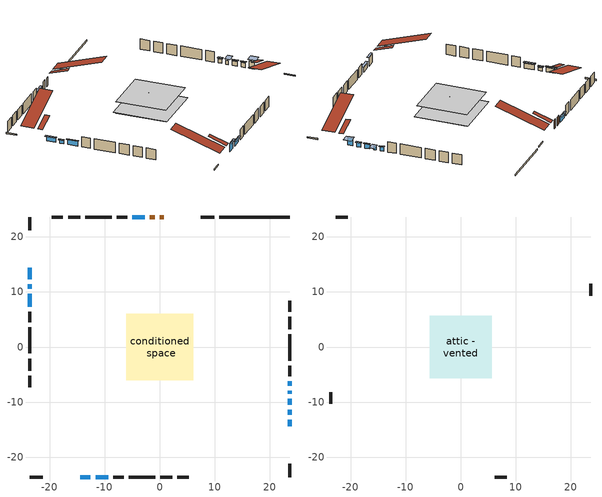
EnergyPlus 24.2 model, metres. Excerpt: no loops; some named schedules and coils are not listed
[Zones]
conditioned space
 floor adiabatic (Floor3 construction): -2.25,-2.25 -2.25,2.25 2.25,2.25 2.25,-2.25 z0.3
 floor adiabatic (AdiabaticFloorConstruction): -6.08,-6.08 -6.08,6.08 6.08,6.08 6.08,-6.08 z0.3
 floor foundation (Slab1 construction): -2.25,-2.25 -2.25,2.25 2.25,2.25 2.25,-2.25 z0
 floor foundation (Slab2 construction): -5.65,-5.65 -5.65,5.65 5.65,5.65 5.65,-5.65 z0
 wall outside (RimJoist1 construction): 9.9,23.63 7.5,23.63 / -23.63,-23.63 -21.23,-23.63 / -23.63,23.63 -23.63,21.23 / 23.63,-23.63 23.63,-21.23 z0.3:0.6
 wall outside (AdiabaticWallConstruction 1): 0.69,23.63 0.04,23.63 / -0.89,23.63 -1.79,23.63 z0.3:2.33
 wall outside (AdiabaticWallConstruction): -2.72,23.63 -5,23.63 / -11.66,-23.63 -9.37,-23.63 / -23.63,9.64 -23.63,7.35 z0.3:1.44; 23.63,-14.42 23.63,-13.22 z0.3:2.08; 23.63,-12.29 23.63,-11.4 / 23.63,-10.48 23.63,-9.43 / -23.63,14.42 -23.63,12.33 z0.3:1.34; -23.63,11.4 -23.63,10.56 z0.3:1.09; -14.42,-23.63 -12.59,-23.63 z0.3:2.23; 23.63,-8.5 23.63,-7.94 z0.3:1.22; 23.63,-7.02 23.63,-6.2 z0.3:1.29
 wall outside (Wall1 construction): -5.93,23.63 -7.81,23.63 / -8.44,-23.63 -6.57,-23.63 / -23.63,6.42 -23.63,4.54 / 23.63,-5.27 23.63,-3.39 z0.3:2.74
 wall outside (Wall2 construction): -8.74,23.63 -13.53,23.63 / -5.64,-23.63 -0.85,-23.63 / -23.63,3.61 -23.63,-1.18 / 23.63,-2.47 23.63,2.33 z0.3:2.74
 wall outside (Wall3 construction): -14.46,23.63 -16.67,23.63 / 0.08,-23.63 2.29,-23.63 / -23.63,-2.11 -23.63,-4.32 / 23.63,3.25 23.63,5.47 z0.3:2.74
 wall outside (Wall4 construction): -17.6,23.63 -19.63,23.63 / 3.22,-23.63 5.25,-23.63 / -23.63,-5.25 -23.63,-7.27 / 23.63,6.4 23.63,8.42 z0.3:2.74
 wall foundation (FoundationWall1 construction): 23.63,23.63 10.82,23.63 z0:0.3
 window (WindowConstruction): -2.72,23.63 -5,23.63 z0.3:1.44
 window (WindowConstruction 5): 23.63,-14.42 23.63,-13.22 z0.3:2.08
 window (WindowConstruction 6): 23.63,-12.29 23.63,-11.4 z0.3:1.34
 window (WindowConstruction 7): 23.63,-10.47 23.63,-9.43 z0.3:1.34
 window (WindowConstruction 8): -23.63,14.42 -23.63,12.33 z0.3:1.34
 window (WindowConstruction 9): -23.63,11.4 -23.63,10.56 z0.3:1.09
 window (WindowConstruction 1): -14.42,-23.63 -12.59,-23.63 z0.3:2.23
 window (WindowConstruction 2): -11.66,-23.63 -9.37,-23.63 z0.3:1.44
 window (WindowConstruction 3): -23.63,9.63 -23.63,7.35 z0.3:1.44
 window (WindowConstruction 10): 23.63,-8.5 23.63,-7.94 z0.3:1.21
 window (WindowConstruction 4): 23.63,-7.02 23.63,-6.2 z0.3:1.29
 door (Door): 0.69,23.63 0.04,23.63 z0.3:2.33
 door (Door 1): -0.89,23.63 -1.79,23.63 z0.3:2.33
 ceiling adiabatic (AdiabaticFloorConstruction): 6.08,-6.08 6.08,6.08 -6.08,6.08 -6.08,-6.08 z0.3
 roof outside (Roof3 construction): 1.62,23.63,2.74 1.62,19.47,4.13 2.71,19.47,4.13 2.71,23.63,2.74; -15.35,-23.63,2.74 -15.35,-19.47,4.13 -16.44,-19.47,4.13 -16.44,-23.63,2.74; -23.63,15.35,2.74 -19.47,15.35,4.13 -19.47,16.44,4.13 -23.63,16.44,2.74; 23.63,-15.35,2.74 19.47,-15.35,4.13 19.47,-16.44,4.13 23.63,-16.44,2.74
attic - vented
 floor to conditioned space (Floor1 construction Reversed): -5.65,-5.65 -5.65,5.65 5.65,5.65 5.65,-5.65 z2.74
 floor to conditioned space (Floor2 construction Reversed): -0.73,-0.73 -0.73,0.73 0.73,0.73 0.73,-0.73 z2.74
 wall outside (Wall5 construction): -20.55,23.63 -22.7,23.63 / 6.18,-23.63 8.32,-23.63 / -23.63,-8.2 -23.63,-10.35 / 23.63,9.35 23.63,11.49 z0.3:2.74
 roof outside (Roof1 construction): 3.64,23.63,2.74 3.64,12.52,6.44 6.57,12.52,6.44 6.57,23.63,2.74; -17.37,-23.63,2.74 -17.37,-12.52,6.44 -20.3,-12.52,6.44 -20.3,-23.63,2.74; -23.63,17.37,2.74 -12.52,17.37,6.44 -12.52,20.3,6.44 -23.63,20.3,2.74; 23.63,-17.37,2.74 12.52,-17.37,6.44 12.52,-20.3,6.44 23.63,-20.3,2.74
shading: -5.2,23.63 -2.52,23.63 -2.52,24.04 -5.2,24.04 z1.64; 23.63,-12.92 23.63,-14.72 25.45,-14.72 25.45,-12.92 z2.38; 23.63,-11.2 23.63,-12.49 24.04,-12.49 24.04,-11.2 z1.54; 23.63,-9.23 23.63,-10.68 24.04,-10.68 24.04,-9.23 z1.54; -23.63,12.13 -23.63,14.62 -24.04,14.62 -24.04,12.13 z1.54; -23.63,10.36 -23.63,11.6 -24.04,11.6 -24.04,10.36 z1.29; -12.41,-23.63 -14.6,-23.63 -14.6,-24.03 -12.41,-24.03 z2.41; -9.17,-23.63 -11.86,-23.63 -11.86,-24.04 -9.17,-24.04 z1.64; -23.63,7.15 -23.63,9.84 -24.04,9.84 -24.04,7.15 z1.64; 23.63,-7.65 23.63,-8.8 25.45,-8.8 25.45,-7.65 z1.51; 23.63,-6 23.63,-7.22 24.04,-7.22 24.04,-6 z1.49
[Building]
Building 1: Terrain=Suburbs
[Site:Location]
Halifax Intl AP_NS: Latitude {deg}=44.88; Longitude {deg}=-63.51; Time Zone {hr}=-4; Elevation {m}=145; Keep Site Location Information=Yes
[Site:GroundTemperature:Shallow]
3.15511, 1.33576, 1.19006, 2.05344, 5.51939, 8.9692, 11.96, 13.8546, 14.0156, 12.4746, 9.56009, 6.2161
[Site:WaterMainsTemperature]
Calculation Method=Schedule; Temperature Schedule=mains temperature schedule
[Material] Roughness=Rough; Thermal Absorptance=0.9
Name | Thickness {m} | Conductivity {W/m-K} | Density {kg/m3} | Specific Heat {J/kg-K} | Solar Absorptance | Visible Absorptance
asphalt or fiberglass shingles | 0.00635 | 0.162714 | 1121.4 | 1465.45 | 0.4 | 0.4
ceiling loosefill ins | 0.254 | 0.0480833 | 16.02 | 1046.75 | 0.7 | 0.7
ceiling loosefill ins 1 | 0.0846667 | 0.0480833 | 16.02 | 1046.75 | 0.7 | 0.7
ceiling stud and cavity | 0.1397 | 0.124548 | 65.682 | 1177.47 | 0.7 | 0.7
ceiling stud and cavity 1 | 0.1397 | 0.104254 | 65.682 | 1177.47 | 0.7 | 0.7
concrete 4.0 in. | 0.1016 | 1.803125 | 2242.8 | 837.4 | 0.7 | 0.7
concrete 8.0 in. | 0.2032 | 1.803125 | 2242.8 | 837.4 | 0.7 | 0.7
door material | 0.04445 | 0.0451087 | 512.64 | 1214.23 | 0.7 | 0.7
door material 1 | 0.04445 | 0.20624 | 512.64 | 1214.23 | 0.7 | 0.7
exterior vertical ins | 0.00108814 | 0.029427 | 32.04 | 1214.23 | 0.7 | 0.7
floor covering | 0.0127 | 9.015625 | 54.468 | 1339.84 | 0.6 | 0.6
floor covering 1 | 0.0127 | 0.0433444 | 54.468 | 1339.84 | 0.6 | 0.6
floor rigid ins; wall rigid ins 1 | 0.512978 | 0.029427 | 32.04 | 1214.23 | 0.7 | 0.7
floor stud and cavity | 0.0889 | 0.221242 | 50.32683 | 1063.81 | 0.7 | 0.7
floor stud and cavity 1 | 0.1397 | 1.75129 | 37.0049 | 1207.88 | 0.7 | 0.7
furniture material conditioned space 1 | 0.1524 | 0.115458 | 640.8 | 1214.23 | 0.6 | 0.6
gypsum board | 0.0127 | 0.160291 | 801 | 837.4 | 0.6 | 0.6
osb sheathing 0.5 in. | 0.0127 | 0.115458 | 512.64 | 1214.23 | 0.7 | 0.7
osb sheathing 0.75 in. | 0.01905 | 0.115458 | 512.64 | 1214.23 | 0.7 | 0.7
rim joist stud and cavity | 0.0508 | 0.126838 | 50.32683 | 1063.81 | 0.6 | 0.6
roof rigid ins; wall rigid ins | 0.051816 | 0.029427 | 32.04 | 1214.23 | 0.7 | 0.7
roof stud and cavity | 0.2032 | 0.192403 | 78.34581 | 1123.46 | 0.7 | 0.7
wall stud and cavity | 0.1397 | 0.0921469 | 139.0536 | 1170.24 | 0.7 | 0.7
wall stud and cavity 1 | 0.1397 | 0.0964016 | 139.0536 | 1170.24 | 0.7 | 0.7
wall stud and cavity 2 | 0.1397 | 0.107359 | 139.0536 | 1170.24 | 0.7 | 0.7
wall stud and cavity 3 | 0.1397 | 0.273587 | 139.0536 | 1170.24 | 0.7 | 0.7
wall stud and cavity 4 | 0.0889 | 6.1454 | 50.32683 | 1063.81 | 0.6 | 0.6
wall stud and cavity 5 | 0.0889 | 0.380278 | 52.3479 | 1209.89 | 0.7 | 0.7
wall stud and cavity 6 | 0.0889 | 0.391764 | 83.0341 | 1211.67 | 0.7 | 0.7
wood siding | 0.0254 | 0.102417 | 544.68 | 1172.36 | 0.4 | 0.4
wood siding 1 | 0.00254 | 0.102417 | 544.68 | 1172.36 | 0.4 | 0.4
wood siding 2; wood siding 3; wood siding 4 | 0.0254 | 0.102417 | 544.68 | 1172.36 | 0.7 | 0.7
[WindowMaterial:SimpleGlazingSystem]
Name | U-Factor {W/m2-K} | Solar Heat Gain Coefficient
WindowMaterial | 2.99401 | 0.55
WindowMaterial 1 | 2.05089 | 0.55
WindowMaterial 2 | 3.02126 | 0.51
WindowMaterial 3 | 1.87204 | 0.63
WindowMaterial 4 | 3.01275 | 0.52
WindowMaterial 5 | 3.00764 | 0.53
WindowMaterial 6 | 3.03943 | 0.48
WindowMaterial 7 | 4.28064 | 0.65
[Construction]
AdiabaticFloorConstruction: floor stud and cavity 1, floor rigid ins, osb sheathing 0.75 in., floor covering 1
AdiabaticWallConstruction: wood siding 3, wall rigid ins 1, wall stud and cavity 5, gypsum board
AdiabaticWallConstruction 1: wood siding 4, wall rigid ins 1, wall stud and cavity 5, gypsum board
Door: door material
Door 1: door material 1
Floor1 construction Reversed: gypsum board, ceiling stud and cavity, ceiling loosefill ins
Floor2 construction Reversed: gypsum board, ceiling stud and cavity 1, ceiling loosefill ins 1
Floor3 construction: floor stud and cavity, floor covering
FoundationWall1 construction: concrete 8.0 in.
furniture construction conditioned space 1: furniture material conditioned space 1
PartitionWallConstruction: gypsum board, wall stud and cavity 6, gypsum board
RimJoist1 construction: wood siding 2, rim joist stud and cavity
Roof1 construction: asphalt or fiberglass shingles
Roof3 construction: asphalt or fiberglass shingles, roof rigid ins, osb sheathing 0.75 in., roof stud and cavity, gypsum board
Slab1 construction; Slab2 construction: concrete 4.0 in.
Wall1 construction: wood siding, wall rigid ins, osb sheathing 0.5 in., wall stud and cavity, gypsum board
Wall2 construction: wood siding, wall rigid ins, osb sheathing 0.5 in., wall stud and cavity 1, gypsum board
Wall3 construction: wood siding, wall rigid ins, osb sheathing 0.5 in., wall stud and cavity 2, gypsum board
Wall4 construction: wood siding, wall rigid ins, osb sheathing 0.5 in., wall stud and cavity 3, gypsum board
Wall5 construction: wood siding 1, wall stud and cavity 4
WindowConstruction; WindowConstruction 2; WindowConstruction 3: WindowMaterial
WindowConstruction 1: WindowMaterial 1
WindowConstruction 10: WindowMaterial 7
WindowConstruction 4: WindowMaterial 2
WindowConstruction 5: WindowMaterial 3
WindowConstruction 6: WindowMaterial 4
WindowConstruction 7; WindowConstruction 8: WindowMaterial 5
WindowConstruction 9: WindowMaterial 6
[Zone] Multiplier=1; Part of Total Floor Area=Yes
Name | Volume {m3}
attic - vented | 78.0752
conditioned space | 365.2
[Space]
Name | Zone | Volume {m3}
attic - vented 1 | attic - vented | 78.0752
conditioned space 1 | conditioned space | 365.2
[ZoneInfiltration:EffectiveLeakageArea]
infil attic - vented 1: Zone or Space=attic - vented 1; Schedule=Always On Discrete; Effective Air Leakage Area {cm2}=4654.93; Stack Coefficient=0.000426928; Wind Coefficient=1.39604e-05
[ZoneMixing]
whole house fan mix: Zone or Space=attic - vented; Schedule=Always On Continuous; Design Flow Rate Calculation Method=Flow/Zone; Design Flow Rate {m3/s}=0; Source Zone or Space=conditioned space
[SurfaceProperty:ExposedFoundationPerimeter] Exposed Perimeter Calculation Method=TotalExposedPerimeter
Name | Total Exposed Perimeter {m}
Slab1 | 12.802
Slab2 | 40.752
[InternalMass] Zone or ZoneList=conditioned space; Space or SpaceList=conditioned space 1
Name | Construction | Surface Area {m2}
furniture mass conditioned space 1 | furniture construction conditioned space 1 | 126.625
partition wall mass | PartitionWallConstruction | 296.237
[Lights]
interior lighting: Zone or ZoneList or Space or SpaceList=conditioned space 1; Schedule=interior lighting schedule; Design Level Calculation Method=LightingLevel; Lighting Level {W}=343.2; Return Air Fraction=0; Fraction Radiant=0.6; Fraction Visible=0.2; Fraction Replaceable=1
[People]
occupants: Zone or ZoneList or Space or SpaceList=conditioned space 1; Number of People Schedule=occupants schedule; Number of People Calculation Method=People; Number of People=3; Fraction Radiant=0.314171; Sensible Heat Fraction=0.56303; Activity Level Schedule=occupants activity schedule; Carbon Dioxide Generation Rate {m3/s-W}=0; Enable ASHRAE 55 Comfort Warnings=No; Mean Radiant Temperature Calculation Type=EnclosureAveraged
[ElectricEquipment] Zone or ZoneList or Space or SpaceList=conditioned space 1; Design Level Calculation Method=EquipmentLevel
Name | Schedule | Design Level {W} | Fraction Latent | Fraction Radiant | Fraction Lost
clothes dryer | clothes dryer schedule | 140.772 | 0.015 | 0.081 | 0.85
clothes washer | clothes washer schedule | 32.1985 | 0.03 | 0.162 | 0.7
cooking range | cooking range schedule | 215.147 | 0.08 | 0.432 | 0.2
dishwasher | dishwasher schedule | 66.8632 | 0.3 | 0.18 | 0.4
fridge | fridge schedule | 72.9452 | 0 | 0.6 | 0
mech vent house fan | mech vent house fan schedule | 27.8667 | 0 | 0 | 1
mech vent house fan cfis | mech vent house fan cfis schedule | 0 | 0 | 0 | 0
misc plug loads | misc plug loads schedule | 494.7 | 0.045 | 0.513 | 0.1
whole house fan | Always On Discrete | 0 | 0 | 0 | 1
[OtherEquipment] Zone or ZoneList or Space or SpaceList=conditioned space 1; Design Level Calculation Method=EquipmentLevel
Name | Fuel Type | Schedule | Design Level {W} | Fraction Latent | Fraction Radiant | Fraction Lost
clothes dryer 1 | Electricity | clothes dryer schedule | 0 | 0.015 | 0.081 | 0.85
cooking range 1 | Electricity | cooking range schedule | 0 | 0.08 | 0.432 | 0.2
general water use latent | None | general water use schedule | 62.594 | 1 | 0 | 0
general water use sensible | None | general water use schedule | -61.6891 | 0 | 0.6 | 0
mech vent house fan latent load | None | Always On Discrete | 0 | 1 | 0 | 0
mech vent house fan sensible load | None | Always On Discrete | 0 | 0 | 0 | 0
water heater energy adjustment1 | Electricity | Always On Discrete | 0.01 | 0 | 0 | 1
[ZoneInfiltration:DesignFlowRate] Zone or ZoneList or Space or SpaceList=conditioned space 1; Schedule=Always On Discrete; Design Flow Rate Calculation Method=Flow/Zone; Design Flow Rate {m3/s}=0
infil flow; natural vent flow; whole house fan flow
[ZoneControl:Thermostat]
conditioned space Thermostat: Zone or ZoneList=conditioned space; Control Type Schedule=conditioned space Thermostat Schedule; Control 1=conditioned space temperature setpoint; Temperature Difference Between Cutout And Setpoint {deltaC}=0
[ThermostatSetpoint:DualSetpoint]
conditioned space temperature setpoint: Heating Setpoint Temperature Schedule=heating setpoint; Cooling Setpoint Temperature Schedule=cooling setpoint
[AirLoopHVAC:UnitarySystem]
unit heater unitary system: Control Type=Load; Controlling Zone or Thermostat Location=conditioned space; Dehumidification Control Type=None; Availability Schedule=Always On Discrete; Supply Fan=unit heater supply fan; Fan Placement=BlowThrough; Supply Air Fan Operating Mode Schedule=unit heater auto fan schedule; Heating Coil=unit heater htg coil; DX Heating Coil Sizing Ratio=1; Use DOAS DX Cooling Coil=No; Minimum Supply Air Temperature {C}=2; Latent Load Control=SensibleOnlyLoadControl; Cooling Supply Air Flow Rate Method=None; Heating Supply Air Flow Rate Method=SupplyAirFlowRate; Heating Supply Air Flow Rate {m3/s}=0.619195; No Load Supply Air Flow Rate Method=SupplyAirFlowRate; No Load Supply Air Flow Rate {m3/s}=0; No Load Supply Air Flow Rate Control Set To Low Speed=Yes; Maximum Supply Air Temperature {C}=48.8889; Maximum Outdoor Dry-Bulb Temperature for Supplemental Heater Operation {C}=21; Ancillary On-Cycle Electric Power {W}=0; Ancillary Off-Cycle Electric Power {W}=0
[Zone equipment]
conditioned space: unit heater unitary system
[Foundation:Kiva] Initial Indoor Air Temperature {C}=18; Wall Depth Below Slab {m}=0.2032
Name | Wall Height Above Grade {m} | Custom Block Material Name 1 | Custom Block Depth 1 {m} | Custom Block X Position 1 {m} | Custom Block Z Position 1 {m}
Foundation Kiva 1 | 0.300015 | exterior vertical ins | 0.300015 | 0.2032 | 0
Foundation Kiva 2 | 0.1016
[Foundation:Kiva:Settings]
Soil Conductivity {W/m-K}=0.849921; Soil Density {kg/m3}=1842.3; Soil Specific Heat {J/kg-K}=418.7; Ground Solar Absorptivity=0.9; Ground Thermal Absorptivity=0.9; Ground Surface Roughness {m}=0.03; Far-Field Width {m}=40; Deep-Ground Boundary Condition=ZeroFlux; Deep-Ground Depth {m}=40; Minimum Cell Dimension {m}=0.2; Maximum Cell Growth Coefficient=3; Simulation Timestep=Timestep
[Exterior:Lights]
exterior lighting: Schedule=exterior lighting schedule; Design Level {W}=75.6
[EnergyManagementSystem:Sensor] Output:Variable or Output:Meter Index Key=conditioned space
Name | Output:Variable or Output:Meter
conditioned_space_clg_unmet_s | Zone Cooling Setpoint Not Met Time
conditioned_space_htg_unmet_s | Zone Heating Setpoint Not Met Time
fridge_tin_s; tin_s; tin_s_1 | Zone Mean Air Temperature
tout_s | Zone Outdoor Air Drybulb Temperature
win_s | Zone Air Humidity Ratio
[Schedule:Constant]
Name | Hourly Value
Always On Continuous; mech vent house fan schedule; mech vent house fan cfis schedule; Always On Discrete | 1
occupants activity schedule | 117.228
fridge schedule; unit heater auto fan schedule | 0
[Schedule:Week:Daily]
interior lighting schedule Week Rule - Jan1-Jan27: interior lighting schedule day, interior lighting schedule day, interior lighting schedule day, interior lighting schedule day, interior lighting schedule day, interior lighting schedule day, interior lighting schedule day, interior lighting schedule default day, interior lighting schedule default day, interior lighting schedule default day, interior lighting schedule default day, interior lighting schedule default day
interior lighting schedule Week Rule - Jan28-Feb3: interior lighting schedule day, interior lighting schedule day, interior lighting schedule day, interior lighting schedule day, interior lighting schedule day 1, interior lighting schedule day 1, interior lighting schedule day 1, interior lighting schedule default day, interior lighting schedule default day, interior lighting schedule default day, interior lighting schedule default day, interior lighting schedule default day
interior lighting schedule Week Rule - Feb4-Feb24: interior lighting schedule day 1, interior lighting schedule day 1, interior lighting schedule day 1, interior lighting schedule day 1, interior lighting schedule day 1, interior lighting schedule day 1, interior lighting schedule day 1, interior lighting schedule default day, interior lighting schedule default day, interior lighting schedule default day, interior lighting schedule default day, interior lighting schedule default day
interior lighting schedule Week Rule - Feb25-Mar3: interior lighting schedule day 1, interior lighting schedule day 1, interior lighting schedule day 1, interior lighting schedule day 1, interior lighting schedule day 2, interior lighting schedule day 2, interior lighting schedule day 2, interior lighting schedule default day, interior lighting schedule default day, interior lighting schedule default day, interior lighting schedule default day, interior lighting schedule default day
interior lighting schedule Week Rule - Mar4-Mar31: interior lighting schedule day 2, interior lighting schedule day 2, interior lighting schedule day 2, interior lighting schedule day 2, interior lighting schedule day 2, interior lighting schedule day 2, interior lighting schedule day 2, interior lighting schedule default day, interior lighting schedule default day, interior lighting schedule default day, interior lighting schedule default day, interior lighting schedule default day
interior lighting schedule Week Rule - Apr1-Apr28: interior lighting schedule day 3, interior lighting schedule day 3, interior lighting schedule day 3, interior lighting schedule day 3, interior lighting schedule day 3, interior lighting schedule day 3, interior lighting schedule day 3, interior lighting schedule default day, interior lighting schedule default day, interior lighting schedule default day, interior lighting schedule default day, interior lighting schedule default day
interior lighting schedule Week Rule - Apr29-May5: interior lighting schedule day 3, interior lighting schedule day 3, interior lighting schedule day 4, interior lighting schedule day 4, interior lighting schedule day 4, interior lighting schedule day 4, interior lighting schedule day 4, interior lighting schedule default day, interior lighting schedule default day, interior lighting schedule default day, interior lighting schedule default day, interior lighting schedule default day
interior lighting schedule Week Rule - May6-May26: interior lighting schedule day 4, interior lighting schedule day 4, interior lighting schedule day 4, interior lighting schedule day 4, interior lighting schedule day 4, interior lighting schedule day 4, interior lighting schedule day 4, interior lighting schedule default day, interior lighting schedule default day, interior lighting schedule default day, interior lighting schedule default day, interior lighting schedule default day
interior lighting schedule Week Rule - May27-Jun2: interior lighting schedule day 4, interior lighting schedule day 4, interior lighting schedule day 4, interior lighting schedule day 4, interior lighting schedule day 4, interior lighting schedule day 5, interior lighting schedule day 5, interior lighting schedule default day, interior lighting schedule default day, interior lighting schedule default day, interior lighting schedule default day, interior lighting schedule default day
interior lighting schedule Week Rule - Jun3-Jun30: interior lighting schedule day 5, interior lighting schedule day 5, interior lighting schedule day 5, interior lighting schedule day 5, interior lighting schedule day 5, interior lighting schedule day 5, interior lighting schedule day 5, interior lighting schedule default day, interior lighting schedule default day, interior lighting schedule default day, interior lighting schedule default day, interior lighting schedule default day
interior lighting schedule Week Rule - Jul1-Jul28: interior lighting schedule day 6, interior lighting schedule day 6, interior lighting schedule day 6, interior lighting schedule day 6, interior lighting schedule day 6, interior lighting schedule day 6, interior lighting schedule day 6, interior lighting schedule default day, interior lighting schedule default day, interior lighting schedule default day, interior lighting schedule default day, interior lighting schedule default day
interior lighting schedule Week Rule - Jul29-Aug4: interior lighting schedule day 6, interior lighting schedule day 6, interior lighting schedule day 6, interior lighting schedule day 7, interior lighting schedule day 7, interior lighting schedule day 7, interior lighting schedule day 7, interior lighting schedule default day, interior lighting schedule default day, interior lighting schedule default day, interior lighting schedule default day, interior lighting schedule default day
interior lighting schedule Week Rule - Aug5-Aug25: interior lighting schedule day 7, interior lighting schedule day 7, interior lighting schedule day 7, interior lighting schedule day 7, interior lighting schedule day 7, interior lighting schedule day 7, interior lighting schedule day 7, interior lighting schedule default day, interior lighting schedule default day, interior lighting schedule default day, interior lighting schedule default day, interior lighting schedule default day
interior lighting schedule Week Rule - Aug26-Sep1: interior lighting schedule day 7, interior lighting schedule day 7, interior lighting schedule day 7, interior lighting schedule day 7, interior lighting schedule day 7, interior lighting schedule day 7, interior lighting schedule day 8, interior lighting schedule default day, interior lighting schedule default day, interior lighting schedule default day, interior lighting schedule default day, interior lighting schedule default day
interior lighting schedule Week Rule - Sep2-Sep29: interior lighting schedule day 8, interior lighting schedule day 8, interior lighting schedule day 8, interior lighting schedule day 8, interior lighting schedule day 8, interior lighting schedule day 8, interior lighting schedule day 8, interior lighting schedule default day, interior lighting schedule default day, interior lighting schedule default day, interior lighting schedule default day, interior lighting schedule default day
interior lighting schedule Week Rule - Sep30-Oct6: interior lighting schedule day 8, interior lighting schedule day 9, interior lighting schedule day 9, interior lighting schedule day 9, interior lighting schedule day 9, interior lighting schedule day 9, interior lighting schedule day 9, interior lighting schedule default day, interior lighting schedule default day, interior lighting schedule default day, interior lighting schedule default day, interior lighting schedule default day
interior lighting schedule Week Rule - Oct7-Oct27: interior lighting schedule day 9, interior lighting schedule day 9, interior lighting schedule day 9, interior lighting schedule day 9, interior lighting schedule day 9, interior lighting schedule day 9, interior lighting schedule day 9, interior lighting schedule default day, interior lighting schedule default day, interior lighting schedule default day, interior lighting schedule default day, interior lighting schedule default day
interior lighting schedule Week Rule - Oct28-Nov3: interior lighting schedule day 9, interior lighting schedule day 9, interior lighting schedule day 9, interior lighting schedule day 9, interior lighting schedule day 10, interior lighting schedule day 10, interior lighting schedule day 10, interior lighting schedule default day, interior lighting schedule default day, interior lighting schedule default day, interior lighting schedule default day, interior lighting schedule default day
interior lighting schedule Week Rule - Nov4-Nov24: interior lighting schedule day 10, interior lighting schedule day 10, interior lighting schedule day 10, interior lighting schedule day 10, interior lighting schedule day 10, interior lighting schedule day 10, interior lighting schedule day 10, interior lighting schedule default day, interior lighting schedule default day, interior lighting schedule default day, interior lighting schedule default day, interior lighting schedule default day
interior lighting schedule Week Rule - Nov25-Dec1: interior lighting schedule day 10, interior lighting schedule day 10, interior lighting schedule day 10, interior lighting schedule day 10, interior lighting schedule day 10, interior lighting schedule day 10, interior lighting schedule day 11, interior lighting schedule default day, interior lighting schedule default day, interior lighting schedule default day, interior lighting schedule default day, interior lighting schedule default day
interior lighting schedule Week Rule - Dec2-Dec31: interior lighting schedule day 11, interior lighting schedule day 11, interior lighting schedule day 11, interior lighting schedule day 11, interior lighting schedule day 11, interior lighting schedule day 11, interior lighting schedule day 11, interior lighting schedule default day, interior lighting schedule default day, interior lighting schedule default day, interior lighting schedule default day, interior lighting schedule default day
occupants schedule Week Rule - Jan1-Dec31: occupants schedule day, occupants schedule day, occupants schedule day, occupants schedule day, occupants schedule day, occupants schedule day, occupants schedule day, occupants schedule default day, occupants schedule default day, occupants schedule default day, occupants schedule default day, occupants schedule default day
clothes dryer schedule Week Rule - Jan1-Dec31: clothes dryer schedule day, clothes dryer schedule day, clothes dryer schedule day, clothes dryer schedule day, clothes dryer schedule day, clothes dryer schedule day, clothes dryer schedule day, clothes dryer schedule default day, clothes dryer schedule default day, clothes dryer schedule default day, clothes dryer schedule default day, clothes dryer schedule default day
clothes washer schedule Week Rule - Jan1-Dec31: clothes washer schedule day, clothes washer schedule day, clothes washer schedule day, clothes washer schedule day, clothes washer schedule day, clothes washer schedule day, clothes washer schedule day, clothes washer schedule default day, clothes washer schedule default day, clothes washer schedule default day, clothes washer schedule default day, clothes washer schedule default day
cooking range schedule Week Rule - Jan1-Dec31: cooking range schedule day, cooking range schedule day, cooking range schedule day, cooking range schedule day, cooking range schedule day, cooking range schedule day, cooking range schedule day, cooking range schedule default day, cooking range schedule default day, cooking range schedule default day, cooking range schedule default day, cooking range schedule default day
dishwasher schedule Week Rule - Jan1-Dec31: dishwasher schedule day, dishwasher schedule day, dishwasher schedule day, dishwasher schedule day, dishwasher schedule day, dishwasher schedule day, dishwasher schedule day, dishwasher schedule default day, dishwasher schedule default day, dishwasher schedule default day, dishwasher schedule default day, dishwasher schedule default day
misc plug loads schedule Week Rule - Jan1-Dec31: misc plug loads schedule day, misc plug loads schedule day, misc plug loads schedule day, misc plug loads schedule day, misc plug loads schedule day, misc plug loads schedule day, misc plug loads schedule day, misc plug loads schedule default day, misc plug loads schedule default day, misc plug loads schedule default day, misc plug loads schedule default day, misc plug loads schedule default day
general water use schedule Week Rule - Jan1-Dec31: general water use schedule day, general water use schedule day, general water use schedule day, general water use schedule day, general water use schedule day, general water use schedule day, general water use schedule day, general water use schedule default day, general water use schedule default day, general water use schedule default day, general water use schedule default day, general water use schedule default day
exterior lighting schedule Week Rule - Jan1-Jan27: exterior lighting schedule day, exterior lighting schedule day, exterior lighting schedule day, exterior lighting schedule day, exterior lighting schedule day, exterior lighting schedule day, exterior lighting schedule day, exterior lighting schedule default day, exterior lighting schedule default day, exterior lighting schedule default day, exterior lighting schedule default day, exterior lighting schedule default day
exterior lighting schedule Week Rule - Jan28-Feb3: exterior lighting schedule day, exterior lighting schedule day, exterior lighting schedule day, exterior lighting schedule day, exterior lighting schedule day 1, exterior lighting schedule day 1, exterior lighting schedule day 1, exterior lighting schedule default day, exterior lighting schedule default day, exterior lighting schedule default day, exterior lighting schedule default day, exterior lighting schedule default day
exterior lighting schedule Week Rule - Feb4-Feb24: exterior lighting schedule day 1, exterior lighting schedule day 1, exterior lighting schedule day 1, exterior lighting schedule day 1, exterior lighting schedule day 1, exterior lighting schedule day 1, exterior lighting schedule day 1, exterior lighting schedule default day, exterior lighting schedule default day, exterior lighting schedule default day, exterior lighting schedule default day, exterior lighting schedule default day
exterior lighting schedule Week Rule - Feb25-Mar3: exterior lighting schedule day 1, exterior lighting schedule day 1, exterior lighting schedule day 1, exterior lighting schedule day 1, exterior lighting schedule day 2, exterior lighting schedule day 2, exterior lighting schedule day 2, exterior lighting schedule default day, exterior lighting schedule default day, exterior lighting schedule default day, exterior lighting schedule default day, exterior lighting schedule default day
exterior lighting schedule Week Rule - Mar4-Mar31: exterior lighting schedule day 2, exterior lighting schedule day 2, exterior lighting schedule day 2, exterior lighting schedule day 2, exterior lighting schedule day 2, exterior lighting schedule day 2, exterior lighting schedule day 2, exterior lighting schedule default day, exterior lighting schedule default day, exterior lighting schedule default day, exterior lighting schedule default day, exterior lighting schedule default day
exterior lighting schedule Week Rule - Apr1-Apr28: exterior lighting schedule day 3, exterior lighting schedule day 3, exterior lighting schedule day 3, exterior lighting schedule day 3, exterior lighting schedule day 3, exterior lighting schedule day 3, exterior lighting schedule day 3, exterior lighting schedule default day, exterior lighting schedule default day, exterior lighting schedule default day, exterior lighting schedule default day, exterior lighting schedule default day
exterior lighting schedule Week Rule - Apr29-May5: exterior lighting schedule day 3, exterior lighting schedule day 3, exterior lighting schedule day 4, exterior lighting schedule day 4, exterior lighting schedule day 4, exterior lighting schedule day 4, exterior lighting schedule day 4, exterior lighting schedule default day, exterior lighting schedule default day, exterior lighting schedule default day, exterior lighting schedule default day, exterior lighting schedule default day
exterior lighting schedule Week Rule - May6-May26: exterior lighting schedule day 4, exterior lighting schedule day 4, exterior lighting schedule day 4, exterior lighting schedule day 4, exterior lighting schedule day 4, exterior lighting schedule day 4, exterior lighting schedule day 4, exterior lighting schedule default day, exterior lighting schedule default day, exterior lighting schedule default day, exterior lighting schedule default day, exterior lighting schedule default day
exterior lighting schedule Week Rule - May27-Jun2: exterior lighting schedule day 4, exterior lighting schedule day 4, exterior lighting schedule day 4, exterior lighting schedule day 4, exterior lighting schedule day 4, exterior lighting schedule day 5, exterior lighting schedule day 5, exterior lighting schedule default day, exterior lighting schedule default day, exterior lighting schedule default day, exterior lighting schedule default day, exterior lighting schedule default day
exterior lighting schedule Week Rule - Jun3-Jun30: exterior lighting schedule day 5, exterior lighting schedule day 5, exterior lighting schedule day 5, exterior lighting schedule day 5, exterior lighting schedule day 5, exterior lighting schedule day 5, exterior lighting schedule day 5, exterior lighting schedule default day, exterior lighting schedule default day, exterior lighting schedule default day, exterior lighting schedule default day, exterior lighting schedule default day
exterior lighting schedule Week Rule - Jul1-Jul28: exterior lighting schedule day 6, exterior lighting schedule day 6, exterior lighting schedule day 6, exterior lighting schedule day 6, exterior lighting schedule day 6, exterior lighting schedule day 6, exterior lighting schedule day 6, exterior lighting schedule default day, exterior lighting schedule default day, exterior lighting schedule default day, exterior lighting schedule default day, exterior lighting schedule default day
exterior lighting schedule Week Rule - Jul29-Aug4: exterior lighting schedule day 6, exterior lighting schedule day 6, exterior lighting schedule day 6, exterior lighting schedule day 7, exterior lighting schedule day 7, exterior lighting schedule day 7, exterior lighting schedule day 7, exterior lighting schedule default day, exterior lighting schedule default day, exterior lighting schedule default day, exterior lighting schedule default day, exterior lighting schedule default day
[Schedule:Year]
interior lighting schedule: interior lighting schedule Week Rule - Jan1-Jan27, 1, 1, 1, 27, interior lighting schedule Week Rule - Jan28-Feb3, 1, 28, 2, 3, interior lighting schedule Week Rule - Feb4-Feb24, 2, 4, 2, 24, interior lighting schedule Week Rule - Feb25-Mar3, 2, 25, 3, 3, interior lighting schedule Week Rule - Mar4-Mar31, 3, 4, 3, 31, interior lighting schedule Week Rule - Apr1-Apr28, 4, 1, 4, 28, interior lighting schedule Week Rule - Apr29-May5, 4, 29, 5, 5, interior lighting schedule Week Rule - May6-May26, 5, 6, 5, 26, interior lighting schedule Week Rule - May27-Jun2, 5, 27, 6, 2, interior lighting schedule Week Rule - Jun3-Jun30, 6, 3, 6, 30, interior lighting schedule Week Rule - Jul1-Jul28, 7, 1, 7, 28, interior lighting schedule Week Rule - Jul29-Aug4, 7, 29, 8, 4, interior lighting schedule Week Rule - Aug5-Aug25, 8, 5, 8, 25, interior lighting schedule Week Rule - Aug26-Sep1, 8, 26, 9, 1, interior lighting schedule Week Rule - Sep2-Sep29, 9, 2, 9, 29, interior lighting schedule Week Rule - Sep30-Oct6, 9, 30, 10, 6, interior lighting schedule Week Rule - Oct7-Oct27, 10, 7, 10, 27, interior lighting schedule Week Rule - Oct28-Nov3, 10, 28, 11, 3, interior lighting schedule Week Rule - Nov4-Nov24, 11, 4, 11, 24, interior lighting schedule Week Rule - Nov25-Dec1, 11, 25, 12, 1, interior lighting schedule Week Rule - Dec2-Dec31, 12, 2, 12, 31
occupants schedule: occupants schedule Week Rule - Jan1-Dec31, 1, 1, 12, 31
clothes dryer schedule: clothes dryer schedule Week Rule - Jan1-Dec31, 1, 1, 12, 31
clothes washer schedule: clothes washer schedule Week Rule - Jan1-Dec31, 1, 1, 12, 31
cooking range schedule: cooking range schedule Week Rule - Jan1-Dec31, 1, 1, 12, 31
dishwasher schedule: dishwasher schedule Week Rule - Jan1-Dec31, 1, 1, 12, 31
misc plug loads schedule: misc plug loads schedule Week Rule - Jan1-Dec31, 1, 1, 12, 31
general water use schedule: general water use schedule Week Rule - Jan1-Dec31, 1, 1, 12, 31
exterior lighting schedule: exterior lighting schedule Week Rule - Jan1-Jan27, 1, 1, 1, 27, exterior lighting schedule Week Rule - Jan28-Feb3, 1, 28, 2, 3, exterior lighting schedule Week Rule - Feb4-Feb24, 2, 4, 2, 24, exterior lighting schedule Week Rule - Feb25-Mar3, 2, 25, 3, 3, exterior lighting schedule Week Rule - Mar4-Mar31, 3, 4, 3, 31, exterior lighting schedule Week Rule - Apr1-Apr28, 4, 1, 4, 28, exterior lighting schedule Week Rule - Apr29-May5, 4, 29, 5, 5, exterior lighting schedule Week Rule - May6-May26, 5, 6, 5, 26, exterior lighting schedule Week Rule - May27-Jun2, 5, 27, 6, 2, exterior lighting schedule Week Rule - Jun3-Jun30, 6, 3, 6, 30, exterior lighting schedule Week Rule - Jul1-Jul28, 7, 1, 7, 28, exterior lighting schedule Week Rule - Jul29-Aug4, 7, 29, 8, 4, exterior lighting schedule Week Rule - Aug5-Aug25, 8, 5, 8, 25, exterior lighting schedule Week Rule - Aug26-Sep1, 8, 26, 9, 1, exterior lighting schedule Week Rule - Sep2-Sep29, 9, 2, 9, 29, exterior lighting schedule Week Rule - Sep30-Oct6, 9, 30, 10, 6, exterior lighting schedule Week Rule - Oct7-Oct27, 10, 7, 10, 27, exterior lighting schedule Week Rule - Oct28-Nov3, 10, 28, 11, 3, exterior lighting schedule Week Rule - Nov4-Nov24, 11, 4, 11, 24, exterior lighting schedule Week Rule - Nov25-Dec1, 11, 25, 12, 1, exterior lighting schedule Week Rule - Dec2-Dec31, 12, 2, 12, 31
[Schedule:Compact]
conditioned space Thermostat Schedule: Through: 12/31, For: AllDays, Until: 24:00, 4
mains temperature schedule: Through: 01/01, For: AllDays, Until: 24:00, 7.41, Through: 01/02, For: AllDays, Until: 24:00, 7.34833, Through: 01/03, For: AllDays, Until: 24:00, 7.28778, Through: 01/04, For: AllDays, Until: 24:00, 7.22889, Through: 01/05, For: AllDays, Until: 24:00, 7.17056, Through: 01/06, For: AllDays, Until: 24:00, 7.11333, Through: 01/07, For: AllDays, Until: 24:00, 7.05722, Through: 01/08, For: AllDays, Until: 24:00, 7.00167, Through: 01/09, For: AllDays, Until: 24:00, 6.94778, Through: 01/10, For: AllDays, Until: 24:00, 6.895, Through: 01/11, For: AllDays, Until: 24:00, 6.84333, Through: 01/12, For: AllDays, Until: 24:00, 6.79278, Through: 01/13, For: AllDays, Until: 24:00, 6.74389, Through: 01/14, For: AllDays, Until: 24:00, 6.69556, Through: 01/15, For: AllDays, Until: 24:00, 6.64889, Through: 01/16, For: AllDays, Until: 24:00, 6.60278, Through: 01/17, For: AllDays, Until: 24:00, 6.55833, Through: 01/18, For: AllDays, Until: 24:00, 6.515, Through: 01/19, For: AllDays, Until: 24:00, 6.47333, Through: 01/20, For: AllDays, Until: 24:00, 6.43278, Through: 01/21, For: AllDays, Until: 24:00, 6.39333, Through: 01/22, For: AllDays, Until: 24:00, 6.355, Through: 01/23, For: AllDays, Until: 24:00, 6.31833, Through: 01/24, For: AllDays, Until: 24:00, 6.28278, Through: 01/25, For: AllDays, Until: 24:00, 6.24889, Through: 01/26, For: AllDays, Until: 24:00, 6.21611, Through: 01/27, For: AllDays, Until: 24:00, 6.18444, Through: 01/28, For: AllDays, Until: 24:00, 6.15444, Through: 01/29, For: AllDays, Until: 24:00, 6.12556, Through: 01/30, For: AllDays, Until: 24:00, 6.09833, Through: 01/31, For: AllDays, Until: 24:00, 6.07222, Through: 02/01, For: AllDays, Until: 24:00, 6.04778, Through: 02/02, For: AllDays, Until: 24:00, 6.02444, Through: 02/03, For: AllDays, Until: 24:00, 6.00278, Through: 02/04, For: AllDays, Until: 24:00, 5.98222, Through: 02/05, For: AllDays, Until: 24:00, 5.96333, Through: 02/06, For: AllDays, Until: 24:00, 5.94556, Through: 02/07, For: AllDays, Until: 24:00, 5.92944, Through: 02/08, For: AllDays, Until: 24:00, 5.915, Through: 02/09, For: AllDays, Until: 24:00, 5.90167, Through: 02/10, For: AllDays, Until: 24:00, 5.89, Through: 02/11, For: AllDays, Until: 24:00, 5.87944, Through: 02/12, For: AllDays, Until: 24:00, 5.87056, Through: 02/13, For: AllDays, Until: 24:00, 5.86333, Through: 02/14, For: AllDays, Until: 24:00, 5.85722, Through: 02/15, For: AllDays, Until: 24:00, 5.85278, Through: 02/16, For: AllDays, Until: 24:00, 5.84944, Through: 02/17, For: AllDays, Until: 24:00, 5.84833, Through: 02/18, For: AllDays, Until: 24:00, 5.84778, Through: 02/19, For: AllDays, Until: 24:00, 5.84944, Through: 02/20, For: AllDays, Until: 24:00, 5.85167, Through: 02/21, For: AllDays, Until: 24:00, 5.85611, Through: 02/22, For: AllDays, Until: 24:00, 5.86167, Through: 02/23, For: AllDays, Until: 24:00, 5.86889, Through: 02/24, For: AllDays, Until: 24:00, 5.87722, Through: 02/25, For: AllDays, Until: 24:00, 5.88722, Through: 02/26, For: AllDays, Until: 24:00, 5.89889, Through: 02/27, For: AllDays, Until: 24:00, 5.91167, Through: 02/28, For: AllDays, Until: 24:00, 5.92611, Through: 03/01, For: AllDays, Until: 24:00, 5.94222, Through: 03/02, For: AllDays, Until: 24:00, 5.95944, Through: 03/03, For: AllDays, Until: 24:00, 5.97778, Through: 03/04, For: AllDays, Until: 24:00, 5.99778, Through: 03/05, For: AllDays, Until: 24:00, 6.01944, Through: 03/06, For: AllDays, Until: 24:00, 6.04222, Through: 03/07, For: AllDays, Until: 24:00, 6.06667, Through: 03/08, For: AllDays, Until: 24:00, 6.09222, Through: 03/09, For: AllDays, Until: 24:00, 6.11944, Through: 03/10, For: AllDays, Until: 24:00, 6.14778, Through: 03/11, For: AllDays, Until: 24:00, 6.17722, Through: 03/12, For: AllDays, Until: 24:00, 6.20833, Through: 03/13, For: AllDays, Until: 24:00, 6.24111, Through: 03/14, For: AllDays, Until: 24:00, 6.275, Through: 03/15, For: AllDays, Until: 24:00, 6.31, Through: 03/16, For: AllDays, Until: 24:00, 6.34667, Through: 03/17, For: AllDays, Until: 24:00, 6.38444, Through: 03/18, For: AllDays, Until: 24:00, 6.42333, Through: 03/19, For: AllDays, Until: 24:00, 6.46389, Through: 03/20, For: AllDays, Until: 24:00, 6.50556, Through: 03/21, For: AllDays, Until: 24:00, 6.54833, Through: 03/22, For: AllDays, Until: 24:00, 6.59278, Through: 03/23, For: AllDays, Until: 24:00, 6.63833, Through: 03/24, For: AllDays, Until: 24:00, 6.685, Through: 03/25, For: AllDays, Until: 24:00, 6.73278, Through: 03/26, For: AllDays, Until: 24:00, 6.78167, Through: 03/27, For: AllDays, Until: 24:00, 6.83167, Through: 03/28, For: AllDays, Until: 24:00, 6.88333, Through: 03/29, For: AllDays, Until: 24:00, 6.93611, Through: 03/30, For: AllDays, Until: 24:00, 6.98944, Through: 03/31, For: AllDays, Until: 24:00, 7.04444, Through: 04/01, For: AllDays, Until: 24:00, 7.1, Through: 04/02, For: AllDays, Until: 24:00, 7.15722, Through: 04/03, For: AllDays, Until: 24:00, 7.21556, Through: 04/04, For: AllDays, Until: 24:00, 7.27444, Through: 04/05, For: AllDays, Until: 24:00, 7.33444, Through: 04/06, For: AllDays, Until: 24:00, 7.39556, Through: 04/07, For: AllDays, Until: 24:00, 7.45778, Through: 04/08, For: AllDays, Until: 24:00, 7.52111, Through: 04/09, For: AllDays, Until: 24:00, 7.585, Through: 04/10, For: AllDays, Until: 24:00, 7.65, Through: 04/11, For: AllDays, Until: 24:00, 7.71611, Through: 04/12, For: AllDays, Until: 24:00, 7.78333, Through: 04/13, For: AllDays, Until: 24:00, 7.85111, Through: 04/14, For: AllDays, Until: 24:00, 7.91944, Through: 04/15, For: AllDays, Until: 24:00, 7.98889, Through: 04/16, For: AllDays, Until: 24:00, 8.05944, Through: 04/17, For: AllDays, Until: 24:00, 8.13056, Through: 04/18, For: AllDays, Until: 24:00, 8.20222, Through: 04/19, For: AllDays, Until: 24:00, 8.275, Through: 04/20, For: AllDays, Until: 24:00, 8.34833, Through: 04/21, For: AllDays, Until: 24:00, 8.42222, Through: 04/22, For: AllDays, Until: 24:00, 8.49722, Through: 04/23, For: AllDays, Until: 24:00, 8.57278, Through: 04/24, For: AllDays, Until: 24:00, 8.64889, Through: 04/25, For: AllDays, Until: 24:00, 8.72556, Through: 04/26, For: AllDays, Until: 24:00, 8.80278, Through: 04/27, For: AllDays, Until: 24:00, 8.88111, Through: 04/28, For: AllDays, Until: 24:00, 8.95944, Through: 04/29, For: AllDays, Until: 24:00, 9.03833, Through: 04/30, For: AllDays, Until: 24:00, 9.11778, Through: 05/01, For: AllDays, Until: 24:00, 9.19778, Through: 05/02, For: AllDays, Until: 24:00, 9.27833, Through: 05/03, For: AllDays, Until: 24:00, 9.35944, Through: 05/04, For: AllDays, Until: 24:00, 9.44056, Through: 05/05, For: AllDays, Until: 24:00, 9.52278, Through: 05/06, For: AllDays, Until: 24:00, 9.60444, Through: 05/07, For: AllDays, Until: 24:00, 9.68722, Through: 05/08, For: AllDays, Until: 24:00, 9.77, Through: 05/09, For: AllDays, Until: 24:00, 9.85278, Through: 05/10, For: AllDays, Until: 24:00, 9.93611, Through: 05/11, For: AllDays, Until: 24:00, 10.02, Through: 05/12, For: AllDays, Until: 24:00, 10.1039, Through: 05/13, For: AllDays, Until: 24:00, 10.1878, Through: 05/14, For: AllDays, Until: 24:00, 10.2722, Through: 05/15, For: AllDays, Until: 24:00, 10.3561, Through: 05/16, For: AllDays, Until: 24:00, 10.4406, Through: 05/17, For: AllDays, Until: 24:00, 10.5256, Through: 05/18, For: AllDays, Until: 24:00, 10.61, Through: 05/19, For: AllDays, Until: 24:00, 10.6944, Through: 05/20, For: AllDays, Until: 24:00, 10.7794, Through: 05/21, For: AllDays, Until: 24:00, 10.8639, Through: 05/22, For: AllDays, Until: 24:00, 10.9489, Through: 05/23, For: AllDays, Until: 24:00, 11.0333, Through: 05/24, For: AllDays, Until: 24:00, 11.1178, Through: 05/25, For: AllDays, Until: 24:00, 11.2022, Through: 05/26, For: AllDays, Until: 24:00, 11.2867, Through: 05/27, For: AllDays, Until: 24:00, 11.3711, Through: 05/28, For: AllDays, Until: 24:00, 11.455, Through: 05/29, For: AllDays, Until: 24:00, 11.5389, Through: 05/30, For: AllDays, Until: 24:00, 11.6222, Through: 05/31, For: AllDays, Until: 24:00, 11.7056, Through: 06/01, For: AllDays, Until: 24:00, 11.7883, Through: 06/02, For: AllDays, Until: 24:00, 11.8711, Through: 06/03, For: AllDays, Until: 24:00, 11.9539, Through: 06/04, For: AllDays, Until: 24:00, 12.0356, Through: 06/05, For: AllDays, Until: 24:00, 12.1172, Through: 06/06, For: AllDays, Until: 24:00, 12.1989, Through: 06/07, For: AllDays, Until: 24:00, 12.2794, Through: 06/08, For: AllDays, Until: 24:00, 12.36, Through: 06/09, For: AllDays, Until: 24:00, 12.44, Through: 06/10, For: AllDays, Until: 24:00, 12.5194, Through: 06/11, For: AllDays, Until: 24:00, 12.5983, Through: 06/12, For: AllDays, Until: 24:00, 12.6767, Through: 06/13, For: AllDays, Until: 24:00, 12.7544, Through: 06/14, For: AllDays, Until: 24:00, 12.8317, Through: 06/15, For: AllDays, Until: 24:00, 12.9083, Through: 06/16, For: AllDays, Until: 24:00, 12.9844, Through: 06/17, For: AllDays, Until: 24:00, 13.0594, Through: 06/18, For: AllDays, Until: 24:00, 13.1344, Through: 06/19, For: AllDays, Until: 24:00, 13.2083, Through: 06/20, For: AllDays, Until: 24:00, 13.2811, Through: 06/21, For: AllDays, Until: 24:00, 13.3539, Through: 06/22, For: AllDays, Until: 24:00, 13.4256, Through: 06/23, For: AllDays, Until: 24:00, 13.4967, Through: 06/24, For: AllDays, Until: 24:00, 13.5667, Through: 06/25, For: AllDays, Until: 24:00, 13.6361, Through: 06/26, For: AllDays, Until: 24:00, 13.7044, Through: 06/27, For: AllDays, Until: 24:00, 13.7717, Through: 06/28, For: AllDays, Until: 24:00, 13.8389, Through: 06/29, For: AllDays, Until: 24:00, 13.9044, Through: 06/30, For: AllDays, Until: 24:00, 13.9694, Through: 07/01, For: AllDays, Until: 24:00, 14.0333, Through: 07/02, For: AllDays, Until: 24:00, 14.0961, Through: 07/03, For: AllDays, Until: 24:00, 14.1583, Through: 07/04, For: AllDays, Until: 24:00, 14.2189, Through: 07/05, For: AllDays, Until: 24:00, 14.2789, Through: 07/06, For: AllDays, Until: 24:00, 14.3378, Through: 07/07, For: AllDays, Until: 24:00, 14.3956, Through: 07/08, For: AllDays, Until: 24:00, 14.4522, Through: 07/09, For: AllDays, Until: 24:00, 14.5083, Through: 07/10, For: AllDays, Until: 24:00, 14.5628, Through: 07/11, For: AllDays, Until: 24:00, 14.6161, Through: 07/12, For: AllDays, Until: 24:00, 14.6683, Through: 07/13, For: AllDays, Until: 24:00, 14.7194, Through: 07/14, For: AllDays, Until: 24:00, 14.7694, Through: 07/15, For: AllDays, Until: 24:00, 14.8183, Through: 07/16, For: AllDays, Until: 24:00, 14.8661, Through: 07/17, For: AllDays, Until: 24:00, 14.9122, Through: 07/18, For: AllDays, Until: 24:00, 14.9572, Through: 07/19, For: AllDays, Until: 24:00, 15.0011, Through: 07/20, For: AllDays, Until: 24:00, 15.0439, Through: 07/21, For: AllDays, Until: 24:00, 15.0856, Through: 07/22, For: AllDays, Until: 24:00, 15.1256, Through: 07/23, For: AllDays, Until: 24:00, 15.1644, Through: 07/24, For: AllDays, Until: 24:00, 15.2017, Through: 07/25, For: AllDays, Until: 24:00, 15.2383, Through: 07/26, For: AllDays, Until: 24:00, 15.2728, Through: 07/27, For: AllDays, Until: 24:00, 15.3067, Through: 07/28, For: AllDays, Until: 24:00, 15.3389, Through: 07/29, For: AllDays, Until: 24:00, 15.3694, Through: 07/30, For: AllDays, Until: 24:00, 15.3989, Through: 07/31, For: AllDays, Until: 24:00, 15.4272, Through: 08/01, For: AllDays, Until: 24:00, 15.4539, Through: 08/02, For: AllDays, Until: 24:00, 15.4794, Through: 08/03, For: AllDays, Until: 24:00, 15.5033, Through: 08/04, For: AllDays, Until: 24:00, 15.5261, Through: 08/05, For: AllDays, Until: 24:00, 15.5472, Through: 08/06, For: AllDays, Until: 24:00, 15.5667, Through: 08/07, For: AllDays, Until: 24:00, 15.585, Through: 08/08, For: AllDays, Until: 24:00, 15.6022, Through: 08/09, For: AllDays, Until: 24:00, 15.6172, Through: 08/10, For: AllDays, Until: 24:00, 15.6317, Through: 08/11, For: AllDays, Until: 24:00, 15.6439, Through: 08/12, For: AllDays, Until: 24:00, 15.655, Through: 08/13, For: AllDays, Until: 24:00, 15.665, Through: 08/14, For: AllDays, Until: 24:00, 15.6733, Through: 08/15, For: AllDays, Until: 24:00, 15.68, Through: 08/16, For: AllDays, Until: 24:00, 15.6856, Through: 08/17, For: AllDays, Until: 24:00, 15.6894, Through: 08/18, For: AllDays, Until: 24:00, 15.6917, Through: 08/19, For: AllDays, Until: 24:00, 15.6928, Through: 08/20, For: AllDays, Until: 24:00, 15.6922, Through: 08/21, For: AllDays, Until: 24:00, 15.69, Through: 08/22, For: AllDays, Until: 24:00, 15.6867, Through: 08/23, For: AllDays, Until: 24:00, 15.6822, Through: 08/24, For: AllDays, Until: 24:00, 15.6756, Through: 08/25, For: AllDays, Until: 24:00, 15.6678, Through: 08/26, For: AllDays, Until: 24:00, 15.6589, Through: 08/27, For: AllDays, Until: 24:00, 15.6478, Through: 08/28, For: AllDays, Until: 24:00, 15.6361, Through: 08/29, For: AllDays, Until: 24:00, 15.6222, Through: 08/30, For: AllDays, Until: 24:00, 15.6072, Through: 08/31, For: AllDays, Until: 24:00, 15.5911, Through: 09/01, For: AllDays, Until: 24:00, 15.5733, Through: 09/02, For: AllDays, Until: 24:00, 15.5539, Through: 09/03, For: AllDays, Until: 24:00, 15.5333, Through: 09/04, For: AllDays, Until: 24:00, 15.5111, Through: 09/05, For: AllDays, Until: 24:00, 15.4878, Through: 09/06, For: AllDays, Until: 24:00, 15.4628, Through: 09/07, For: AllDays, Until: 24:00, 15.4367, Through: 09/08, For: AllDays, Until: 24:00, 15.4089, Through: 09/09, For: AllDays, Until: 24:00, 15.38, Through: 09/10, For: AllDays, Until: 24:00, 15.3494, Through: 09/11, For: AllDays, Until: 24:00, 15.3178, Through: 09/12, For: AllDays, Until: 24:00, 15.2844, Through: 09/13, For: AllDays, Until: 24:00, 15.25, Through: 09/14, For: AllDays, Until: 24:00, 15.2144, Through: 09/15, For: AllDays, Until: 24:00, 15.1772, Through: 09/16, For: AllDays, Until: 24:00, 15.1389, Through: 09/17, For: AllDays, Until: 24:00, 15.0989, Through: 09/18, For: AllDays, Until: 24:00, 15.0583, Through: 09/19, For: AllDays, Until: 24:00, 15.0161, Through: 09/20, For: AllDays, Until: 24:00, 14.9722, Through: 09/21, For: AllDays, Until: 24:00, 14.9278, Through: 09/22, For: AllDays, Until: 24:00, 14.8817, Through: 09/23, For: AllDays, Until: 24:00, 14.8344, Through: 09/24, For: AllDays, Until: 24:00, 14.7861, Through: 09/25, For: AllDays, Until: 24:00, 14.7367, Through: 09/26, For: AllDays, Until: 24:00, 14.6861, Through: 09/27, For: AllDays, Until: 24:00, 14.6339, Through: 09/28, For: AllDays, Until: 24:00, 14.5811, Through: 09/29, For: AllDays, Until: 24:00, 14.5267, Through: 09/30, For: AllDays, Until: 24:00, 14.4717, Through: 10/01, For: AllDays, Until: 24:00, 14.415, Through: 10/02, For: AllDays, Until: 24:00, 14.3578, Through: 10/03, For: AllDays, Until: 24:00, 14.2989, Through: 10/04, For: AllDays, Until: 24:00, 14.2394, Through: 10/05, For: AllDays, Until: 24:00, 14.1789, Through: 10/06, For: AllDays, Until: 24:00, 14.1172, Through: 10/07, For: AllDays, Until: 24:00, 14.0544, Through: 10/08, For: AllDays, Until: 24:00, 13.9911, Through: 10/09, For: AllDays, Until: 24:00, 13.9267, Through: 10/10, For: AllDays, Until: 24:00, 13.8611, Through: 10/11, For: AllDays, Until: 24:00, 13.7944, Through: 10/12, For: AllDays, Until: 24:00, 13.7272, Through: 10/13, For: AllDays, Until: 24:00, 13.6594, Through: 10/14, For: AllDays, Until: 24:00, 13.59, Through: 10/15, For: AllDays, Until: 24:00, 13.5206, Through: 10/16, For: AllDays, Until: 24:00, 13.4494, Through: 10/17, For: AllDays, Until: 24:00, 13.3783, Through: 10/18, For: AllDays, Until: 24:00, 13.3061, Through: 10/19, For: AllDays, Until: 24:00, 13.2328, Through: 10/20, For: AllDays, Until: 24:00, 13.1594, Through: 10/21, For: AllDays, Until: 24:00, 13.085, Through: 10/22, For: AllDays, Until: 24:00, 13.01, Through: 10/23, For: AllDays, Until: 24:00, 12.9339, Through: 10/24, For: AllDays, Until: 24:00, 12.8578, Through: 10/25, For: AllDays, Until: 24:00, 12.7806, Through: 10/26, For: AllDays, Until: 24:00, 12.7028, Through: 10/27, For: AllDays, Until: 24:00, 12.625, Through: 10/28, For: AllDays, Until: 24:00, 12.5461, Through: 10/29, For: AllDays, Until: 24:00, 12.4667, Through: 10/30, For: AllDays, Until: 24:00, 12.3872, Through: 10/31, For: AllDays, Until: 24:00, 12.3067, Through: 11/01, For: AllDays, Until: 24:00, 12.2261, Through: 11/02, For: AllDays, Until: 24:00, 12.145, Through: 11/03, For: AllDays, Until: 24:00, 12.0633, Through: 11/04, For: AllDays, Until: 24:00, 11.9817, Through: 11/05, For: AllDays, Until: 24:00, 11.8994, Through: 11/06, For: AllDays, Until: 24:00, 11.8167, Through: 11/07, For: AllDays, Until: 24:00, 11.7339, Through: 11/08, For: AllDays, Until: 24:00, 11.6506, Through: 11/09, For: AllDays, Until: 24:00, 11.5672, Through: 11/10, For: AllDays, Until: 24:00, 11.4833, Through: 11/11, For: AllDays, Until: 24:00, 11.3994, Through: 11/12, For: AllDays, Until: 24:00, 11.315, Through: 11/13, For: AllDays, Until: 24:00, 11.2311, Through: 11/14, For: AllDays, Until: 24:00, 11.1467, Through: 11/15, For: AllDays, Until: 24:00, 11.0622, Through: 11/16, For: AllDays, Until: 24:00, 10.9772, Through: 11/17, For: AllDays, Until: 24:00, 10.8928, Through: 11/18, For: AllDays, Until: 24:00, 10.8083, Through: 11/19, For: AllDays, Until: 24:00, 10.7233, Through: 11/20, For: AllDays, Until: 24:00, 10.6389, Through: 11/21, For: AllDays, Until: 24:00, 10.5539, Through: 11/22, For: AllDays, Until: 24:00, 10.4694, Through: 11/23, For: AllDays, Until: 24:00, 10.385, Through: 11/24, For: AllDays, Until: 24:00, 10.3006, Through: 11/25, For: AllDays, Until: 24:00, 10.2161, Through: 11/26, For: AllDays, Until: 24:00, 10.1322, Through: 11/27, For: AllDays, Until: 24:00, 10.0483, Through: 11/28, For: AllDays, Until: 24:00, 9.96444, Through: 11/29, For: AllDays, Until: 24:00, 9.88111, Through: 11/30, For: AllDays, Until: 24:00, 9.79778, Through: 12/01, For: AllDays, Until: 24:00, 9.715, Through: 12/02, For: AllDays, Until: 24:00, 9.63278, Through: 12/03, For: AllDays, Until: 24:00, 9.55056, Through: 12/04, For: AllDays, Until: 24:00, 9.46833, Through: 12/05, For: AllDays, Until: 24:00, 9.38667, Through: 12/06, For: AllDays, Until: 24:00, 9.30611, Through: 12/07, For: AllDays, Until: 24:00, 9.225, Through: 12/08, For: AllDays, Until: 24:00, 9.145, Through: 12/09, For: AllDays, Until: 24:00, 9.065, Through: 12/10, For: AllDays, Until: 24:00, 8.98611, Through: 12/11, For: AllDays, Until: 24:00, 8.90722, Through: 12/12, For: AllDays, Until: 24:00, 8.82944, Through: 12/13, For: AllDays, Until: 24:00, 8.75167, Through: 12/14, For: AllDays, Until: 24:00, 8.675, Through: 12/15, For: AllDays, Until: 24:00, 8.59833, Through: 12/16, For: AllDays, Until: 24:00, 8.52278, Through: 12/17, For: AllDays, Until: 24:00, 8.44778, Through: 12/18, For: AllDays, Until: 24:00, 8.37333, Through: 12/19, For: AllDays, Until: 24:00, 8.29944, Through: 12/20, For: AllDays, Until: 24:00, 8.22667, Through: 12/21, For: AllDays, Until: 24:00, 8.15444, Through: 12/22, For: AllDays, Until: 24:00, 8.08333, Through: 12/23, For: AllDays, Until: 24:00, 8.01278, Through: 12/24, For: AllDays, Until: 24:00, 7.94278, Through: 12/25, For: AllDays, Until: 24:00, 7.87389, Through: 12/26, For: AllDays, Until: 24:00, 7.80611, Through: 12/27, For: AllDays, Until: 24:00, 7.73889, Through: 12/28, For: AllDays, Until: 24:00, 7.67222, Through: 12/29, For: AllDays, Until: 24:00, 7.60722, Through: 12/30, For: AllDays, Until: 24:00, 7.54278, Through: 12/31, For: AllDays, Until: 24:00, 7.47944
